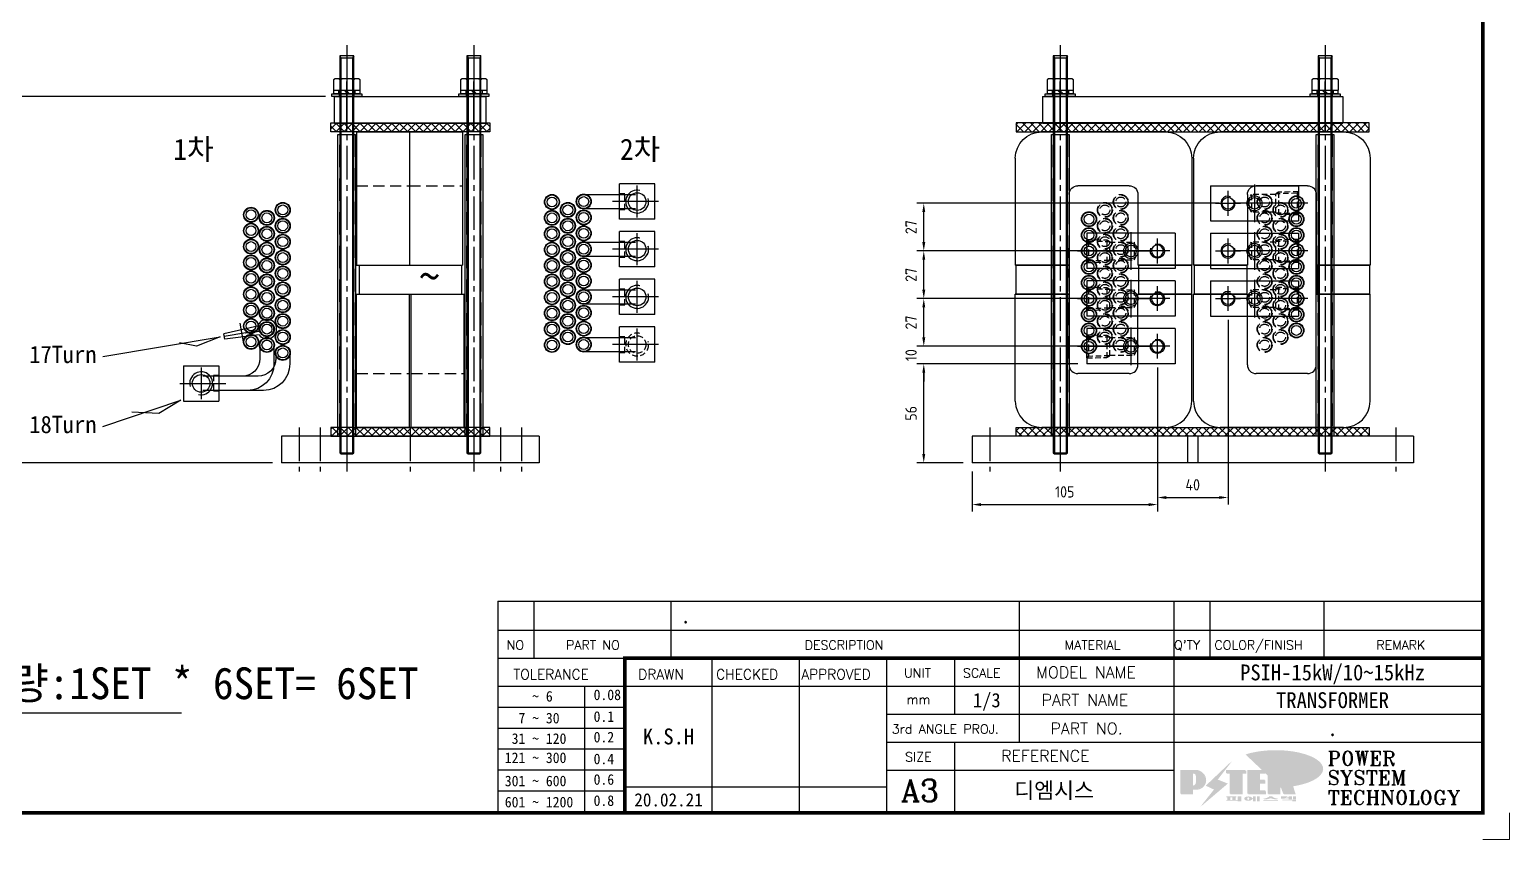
# Model space of a CAD drawing. Header units: millimetres. Extents: x 24815 to 37444, y -10619 to 6020.
# Drawn here: x 26305 to 27143, y -5974 to -5515 of the extents above; entities that cross this region are included whole.
import ezdxf
from ezdxf.enums import TextEntityAlignment as Align

# ---------------------------------------------------------------- set-up
doc = ezdxf.new("R2010")
doc.units = ezdxf.units.MM
for name, pattern in [('CENTER', [50.8, 31.75, -6.35, 6.35, -6.35]), ('CENTER2', [28.575, 19.05, -3.175, 3.175, -3.175]), ('HIDDEN', [9.525, 6.35, -3.175]), ('HIDDEN2', [4.7625, 3.175, -1.5875]), ('HIDDENX2', [19.05, 12.7, -6.35])]:
    doc.linetypes.add(name, pattern=pattern)
for name, color, linetype in [('CENTER', 1, 'CENTER'), ('FORMAT-1', 7, 'Continuous'), ('HIDDEN', 2, 'HIDDEN'), ('line', 3, 'Continuous'), ('THIN', 3, 'Continuous')]:
    doc.layers.add(name, color=color, linetype=linetype)
doc.styles.add('HAN', font='')
doc.styles.add('RC', font='ROMANC.SHX')
doc.styles.add('ROMANT', font='romant')
doc.styles.add('RT', font='ROMANT.SHX', dxfattribs={"oblique": 15})
doc.styles.get("Standard").update_dxf_attribs({"font": 'ISOCP.SHX', "bigfont": 'WHGTXT.SHX'})
doc.styles.get('HAN').set_extended_font_data('GulimChe')
doc.dimstyles.new('PS-2', dxfattribs={"dimscale": 2, "dimtxt": 3.2, "dimasz": 2.5, "dimexe": 2, "dimexo": 2.5, "dimgap": 2, "dimtad": 1, "dimtoh": 1, "dimrnd": 0.05, "dimzin": 12, "dimdsep": 46, "dimtxsty": 'Standard', "dimcen": 0, "dimclrt": 2, "dimazin": 3, "dimtfac": 1, "dimtofl": 0, "dimtmove": 0, "dimatfit": 3, "dimfxl": 0.18, "dimtolj": 1, "dimtzin": 0, "dimarcsym": 0})

# ---------------------------------------------------------------- blocks, each defined once
blk = doc.blocks.new('ARGE')
at = {"color": 3}
for p, q in [((54741.49, 131248.52), (54741.49, 131324.02)), ((54741.49, 131324.02), (54771.49, 131324.02)), ((54771.49, 131248.52), (54771.49, 131324.02)), ((54741.49, 131248.52), (54771.49, 131248.52))]:
    blk.add_line(p, q, dxfattribs=at)
at = {"linetype": 'HIDDENX2', "ltscale": 0.5}
blk.add_line((54741.49, 131279.02), (54771.49, 131279.02), dxfattribs=at)
blk = doc.blocks.new('34TWCE4TF4E5SYV6R')
h = blk.add_hatch()
h.set_pattern_fill('ANSI37', color=256, style=0)
h.set_pattern_definition([(45, (3973.7028, -4575.099), (-2.24506403, 2.24506403), []), (135, (3973.7028, -4575.099), (-2.24506403, -2.24506403), [])])
h.paths.add_polyline_path([(23066.77, -28207.23), (23066.77, -28202.23), (22976.77, -28202.23), (22976.77, -28207.23)])
at = {"color": 4}
for p, q in [((23066.77, -28202.23), (22976.77, -28202.23)), ((22976.77, -28202.23), (22976.77, -28207.23)), ((22976.77, -28207.23), (23066.77, -28207.23)), ((23066.77, -28207.23), (23066.77, -28202.23))]:
    blk.add_line(p, q, dxfattribs=at)
blk = doc.blocks.new('FAF')
at = {"color": 3}
for p, q in [((54741.49, 131416.02), (54741.49, 131340.52)), ((54741.49, 131416.02), (54771.49, 131416.02)), ((54771.49, 131416.02), (54771.49, 131340.52)), ((54741.49, 131340.52), (54771.49, 131340.52))]:
    blk.add_line(p, q, dxfattribs=at)
at = {"linetype": 'HIDDENX2', "ltscale": 0.5}
blk.add_line((54741.49, 131385.52), (54771.49, 131385.52), dxfattribs=at)
blk = doc.blocks.new('E5T6UMYI')
at = {"color": 3}
for p, q in [((1963.63, 1256.57), (2021.63, 1256.57)), ((1963.63, 1256.57), (1963.63, 1240.07)), ((2021.63, 1256.57), (2021.63, 1240.07)), ((1963.63, 1240.07), (2021.63, 1240.07))]:
    blk.add_line(p, q, dxfattribs=at)
at = {"color": 3, "style": 'HAN'}
blk.add_text('~', height=18, dxfattribs=at).set_placement((1997.67, 1241.24))
blk = doc.blocks.new('A$C2A0F191C')
at = {"color": 1}
for p, q in [((-20, 10), (-20, -10)), ((-20, 10), (0, 10)), ((0, 10), (0, -10)), ((-20, -10), (0, -10))]:
    blk.add_line(p, q, dxfattribs=at)
at = {"color": 2, "linetype": 'CENTER', "ltscale": 3}
for p, q in [((-10, 9.03), (-10, -9.03)), ((-22.11, 0), (3.97, 0))]:
    blk.add_line(p, q, dxfattribs=at)
at = {"linetype": 'HIDDEN2'}
for p, q in [((-3, 4.5), (-3, -4.5)), ((0, 4.5), (-3, 4.5)), ((0, -4.5), (-3, -4.5))]:
    blk.add_line(p, q, dxfattribs=at)
at = {"color": 3}
blk.add_circle((-10, 0), 5, dxfattribs=at)
blk.add_arc((-10, 0), 6.5, 256.75493, 195.24767)
blk = doc.blocks.new('A$C573335D4')
at = {"color": 1}
for p, q in [((-64.97, 4), (-35.45, 4)), ((-64.97, -4), (-35.45, -4)), ((-64.97, -23), (-35.45, -23)), ((-44.45, -37), (-44.45, -17)), ((-24.45, -17), (-44.45, -17)), ((-24.45, -37), (-24.45, -17)), ((-64.97, -31), (-35.45, -31)), ((-24.45, -37), (-44.45, -37))]:
    blk.add_line(p, q, dxfattribs=at)
at = {"linetype": 'HIDDEN2'}
for p, q in [((-44.45, -22.5), (-41.45, -22.5)), ((-41.45, -31.5), (-41.45, -22.5)), ((-44.45, -31.5), (-41.45, -31.5))]:
    blk.add_line(p, q, dxfattribs=at)
at = {"color": 2, "linetype": 'CENTER', "ltscale": 3}
for p, q in [((-34.45, -36.02), (-34.45, -17.97)), ((-22.34, -27), (-48.41, -27))]:
    blk.add_line(p, q, dxfattribs=at)
at = {"color": 2}
for centre in [(-64.72, 0), (-253.2, -7.5), (-64.72, -9), (-253.2, -16.5), (-64.72, -18), (-253.2, -25.5), (-64.72, -27)]:
    blk.add_circle(centre, 4.25, dxfattribs=at)
at = {"color": 1}
for centre, radius in [((-64.72, 0), 4), ((-64.72, 0), 2.8), ((-253.2, -7.5), 4), ((-253.2, -7.5), 2.8), ((-64.72, -9), 4), ((-64.72, -9), 2.8), ((-253.2, -16.5), 4), ((-253.2, -16.5), 2.8), ((-64.72, -18), 4), ((-64.72, -18), 2.8), ((-253.2, -25.5), 4), ((-253.2, -25.5), 2.8), ((-64.72, -27), 4), ((-64.72, -27), 2.8)]:
    blk.add_circle(centre, radius, dxfattribs=at)
at = {"color": 2, "linetype": 'HIDDEN2'}
blk.add_circle((-34.45, -27), 5, dxfattribs=at)
blk.add_arc((-34.45, -27), 6.5, 76.75493, 15.24767, dxfattribs=at)
at = {"rotation": 180}
blk.add_blockref('A$C2A0F191C', (-44.45, 0), dxfattribs=at)
blk = doc.blocks.new('A$C686D5E35')
at = {"color": 1, "linetype": 'CENTER2', "ltscale": 0.2}
blk.add_line((0, 36), (0, -9.5), dxfattribs=at)
for p, q in [((4, 32), (-4, 32)), ((-4, 30.83), (4, 30.83)), ((5.63, 19.1), (-5.63, 19.1)), ((-3.75, 18.52), (-3.75, 12.6)), ((3.75, 18.52), (3.75, 12.6)), ((-4.2, 9), (-4.2, 10.6)), ((-1.57, 12.6), (0.43, 10.6)), ((-0.43, 12.6), (1.57, 10.6)), ((4.2, 9), (4.2, 10.6)), ((-4, -192.82), (4, -192.82))]:
    blk.add_line(p, q)
at = {"color": 8}
for p, q in [((-5, -183.5), (-5, -12.5)), ((-5, -12.5), (5, -12.5)), ((5, -12.5), (5, -183.5)), ((5, -183.5), (-5, -183.5))]:
    blk.add_line(p, q, dxfattribs=at)
at = {"color": 2, "linetype": 'HIDDENX2'}
for p, q in [((-4, -183.5), (-4, -12.5)), ((4, -12.5), (4, -183.5))]:
    blk.add_line(p, q, dxfattribs=at)
for points in [[(-4, 32), (-4, -192.82), (-3.32, -193.5), (3.32, -193.5), (4, -192.82), (4, 32)], [(-8.5, 9), (-8.5, 10.6), (8.5, 10.6), (8.5, 9), (-8.5, 9)], [(7.3, 12.6), (7.3, 10.6), (-7.3, 10.6), (-7.3, 12.6), (7.3, 12.6)]]:
    blk.add_lwpolyline(points)
blk.add_lwpolyline([(7.51, 12.6), (7.51, 18.52, 0.309401), (3.75, 18.52, 0.154701), (-3.75, 18.52, 0.309401), (-7.51, 18.52), (-7.51, 12.6), (7.51, 12.6)], format="xyb")
at = {"layer": 'CENTER', "linetype": 'CENTER2'}
blk.add_line((0, 38.18), (0, -202.5), dxfattribs=at)
at = {"layer": 'CENTER'}
for p, q in [((0, 26.6), (0, -7.4)), ((0, 21.6), (0, -7.4)), ((0, -11), (0, 17.6))]:
    blk.add_line(p, q, dxfattribs=at)
at = {"layer": 'HIDDEN'}
for p, q in [((-4.6, 12.6), (-4.6, 10.6)), ((4.6, 12.6), (4.6, 10.6))]:
    blk.add_line(p, q, dxfattribs=at)
at = {"layer": 'THIN'}
for points in [[(-4, 32), (-3.32, 30.83), (-3.32, -193.5)], [(4, 32), (3.32, 30.83), (3.32, -193.5)]]:
    blk.add_lwpolyline(points, dxfattribs=at)
blk = doc.blocks.new('EARTYHTR')
at = {"color": 253}
for p, q in [((55167.26, 131890.67), (55169.32, 131879.03)), ((55177.3, 131888.94), (55158.18, 131884.59)), ((55158.7, 131881.64), (55158.18, 131884.59)), ((55170.55, 131885.25), (55158.44, 131883.11)), ((55178.15, 131884.09), (55158.7, 131881.64)), ((55170.25, 131885.19), (55178.57, 131887.17)), ((55170.55, 131885.25), (55178.75, 131886.18))]:
    blk.add_line(p, q, dxfattribs=at)
for radius, start, end in [(5.5, 216.56021, 163.43979), (4, 197.20856, 182.79244)]:
    blk.add_arc((55182.57, 131887.37), radius, start, end, dxfattribs=at)
blk = doc.blocks.new('asdgdgd')
at = {"color": 252}
for p, q in [((-650.59, 283.02), (-580.59, 283.02)), ((-665.59, 268.02), (-665.59, 207.52)), ((-565.59, 268.02), (-565.59, 207.52)), ((-630.09, 252.52), (-601.09, 252.52)), ((-635.09, 247.52), (-635.09, 207.52)), ((-596.09, 247.52), (-596.09, 207.52)), ((-665.59, 207.52), (-635.09, 207.52)), ((-596.09, 207.52), (-565.59, 207.52))]:
    blk.add_line(p, q, dxfattribs=at)
for centre, radius, start, end in [((-650.59, 268.02), 15, 90, 180), ((-580.59, 268.02), 15, 0, 90), ((-630.09, 247.52), 5, 90, 180), ((-601.09, 247.52), 5, 0, 90)]:
    blk.add_arc(centre, radius, start, end, dxfattribs=at)
blk = doc.blocks.new('njksrjae35')
h = blk.add_hatch()
h.set_pattern_fill('ANSI37', color=256, style=0)
h.set_pattern_definition([(45, (-1058.3974, 44588.323), (-2.24506403, 2.24506403), []), (135, (-1058.3974, 44588.323), (-2.24506403, -2.24506403), [])])
h.paths.add_polyline_path([(18164.67, 20956.2), (18164.67, 20961.2), (17964.67, 20961.2), (17964.67, 20956.2)])
at = {"color": 4}
for p, q in [((18164.67, 20961.2), (17964.67, 20961.2)), ((17964.67, 20961.2), (17964.67, 20956.2)), ((18164.67, 20956.2), (18164.67, 20961.2)), ((17964.67, 20956.2), (18164.67, 20956.2))]:
    blk.add_line(p, q, dxfattribs=at)
blk = doc.blocks.new('A$C65CF651A')
at = {"color": 1}
for p, q in [((-25, -10), (-25, 10)), ((25, 10), (-25, 10)), ((25, -10), (25, 10)), ((25, -10), (-25, -10))]:
    blk.add_line(p, q, dxfattribs=at)
at = {"color": 2, "linetype": 'CENTER', "ltscale": 3}
for p, q in [((0, -10.71), (0, 10.71)), ((-30.28, 0), (-9.88, 0)), ((-10.71, 0), (10.71, 0)), ((15, 7), (15, -7)), ((22, 0), (8, 0))]:
    blk.add_line(p, q, dxfattribs=at)
at = {"linetype": 'HIDDEN2'}
for p, q in [((-25, 6.58), (-25, -6.58)), ((-24.12, 5.69), (-25, 6.58)), ((-24.12, -5.69), (-24.12, 5.69)), ((-12.03, 5.38), (-24.12, 5.69)), ((-13.6, -6.28), (-13.6, 6.28)), ((-12.03, 5.38), (-12.03, -5.38)), ((-12.03, 5), (1.78, 5)), ((1.78, 5), (4.42, 0)), ((1.78, -5), (1.78, 5)), ((4.42, 0), (1.78, -5)), ((-25, -6.58), (-24.12, -5.69)), ((-24.12, -5.69), (-12.03, -5.38)), ((-12.03, -5), (1.78, -5))]:
    blk.add_line(p, q, dxfattribs=at)
for points in [[(-25, 6.58), (-13.6, 6.28), (-12.03, 5.38)], [(-25, -6.58), (-13.6, -6.28), (-12.03, -5.38)]]:
    blk.add_lwpolyline(points, dxfattribs=at)
at = {"color": 1}
for radius in [4.25, 3.25]:
    blk.add_circle((0, 0), radius, dxfattribs=at)
at = {"color": 3}
blk.add_circle((15, 0), 3.4, dxfattribs=at)
blk.add_arc((15, 0), 4, 250.34377, 203.5291)
blk = doc.blocks.new('A$C7964379B')
at = {"color": 40}
for p, q in [((-15, -73), (-15, 73)), ((0, 73), (-15, 73)), ((0, -73), (0, 73)), ((0, -73), (-15, -73))]:
    blk.add_line(p, q, dxfattribs=at)
at = {"color": 6, "linetype": 'CENTER2'}
for p, q in [((5, 63), (-20, 63)), ((5, 0), (-20, 0)), ((5, -63), (-20, -63))]:
    blk.add_line(p, q, dxfattribs=at)
at = {"color": 1, "linetype": 'CENTER2'}
for p, q in [((5, 51), (-20, 51)), ((5, 36), (-20, 36)), ((5, -36), (-20, -36)), ((5, -51), (-20, -51))]:
    blk.add_line(p, q, dxfattribs=at)
blk = doc.blocks.new('A$C253B4A01')
at = {"color": 1, "linetype": 'CENTER2'}
for p, q in [((-5, 0), (20, 0)), ((-5, -72), (20, -72))]:
    blk.add_line(p, q, dxfattribs=at)
at = {"color": 40}
for p, q in [((0, 7), (0, -79)), ((0, 7), (15, 7)), ((15, 7), (15, -79)), ((0, -79), (15, -79))]:
    blk.add_line(p, q, dxfattribs=at)
blk = doc.blocks.new('A$C3C485ACB')
at = {"color": 1, "linetype": 'CENTER2'}
for p, q in [((0, 20), (0, -5)), ((150, 20), (150, -5))]:
    blk.add_line(p, q, dxfattribs=at)
at = {"color": 40}
for p, q in [((-10, 15), (160, 15)), ((-10, 15), (-10, 0)), ((160, 15), (160, 0)), ((-10, 0), (160, 0))]:
    blk.add_line(p, q, dxfattribs=at)
blk = doc.blocks.new('A$C2D0135BD')
at = {"color": 40}
for p, q in [((200, 0), (-50, 0)), ((-50, 0), (-50, -15)), ((78, 0), (78, -15)), ((200, 0), (200, -15)), ((72, 0), (72, -15)), ((200, -15), (-50, -15))]:
    blk.add_line(p, q, dxfattribs=at)
at = {"color": 1, "linetype": 'CENTER2'}
for p, q in [((-40, 5), (-40, -20)), ((0, 5), (0, -20)), ((150, 5), (150, -20)), ((190, 5), (190, -20))]:
    blk.add_line(p, q, dxfattribs=at)
blk = doc.blocks.new('new LOGO')
at = {"layer": 'line'}
h = blk.add_hatch(color=250, dxfattribs=at)
h.paths.add_polyline_path([(44.5, 69.4), (46.6, 69.4, -0.129793), (52, 68, 0.221832), (43.6, 71.9), (41.5, 71.9), (41.5, 27.9), (43.6, 27.9, 0.02048), (44.5, 28)], flags=17)
h.paths.add_polyline_path([(44.5, 13.9), (57.3, 13.9, 0.72362), (77.1, 73.9, -0.679777), (54.3, 16.4), (41.5, 16.4), (41.5, -0.1), (3, -0.1), (3, -2.6), (44.5, -2.6)])
h.paths.add_polyline_path([(117.9, 14.2), (71.5, -44.4), (77.1, -39.6), (120.8, 15.6), (92, 28.9), (173.3, 106), (177.5, 111.4), (89.1, 27.6)])
h.paths.add_polyline_path([(162.7, 71.9), (162.7, 69.4), (172.5, 69.4), (172.5, 71.9)], flags=17)
h.paths.add_polyline_path([(217.7, 69.4), (230.5, 69.4), (230.5, 80.4), (227.5, 80.4), (227.5, 71.9), (214.7, 71.9), (214.7, -0.1), (175.5, -0.1), (175.5, -2.6), (217.7, -2.6)])
h.paths.add_polyline_path([(297.8, 46.6), (294.8, 46.6), (294.8, 37.4), (276, 37.4), (276, 10.9), (279, 10.9), (279, 34.9), (297.8, 34.9)])
h.paths.add_polyline_path([(300, 8.4), (297, 8.4), (297, -0.1), (237.5, -0.1), (237.5, -2.6), (300, -2.6)])
h.paths.add_polyline_path([(297.8, 80.4), (294.8, 80.4), (294.8, 71.9), (276, 71.9), (276, 49.1), (279, 49.1), (279, 69.4), (297.8, 69.4)])
h.paths.add_polyline_path([(350.2, 80.4), (347.2, 80.4), (347.2, 61.6), (350.2, 63.5)])
h.paths.add_polyline_path([(350.2, 26.7), (347.2, 35.2), (347.2, -0.1), (308.5, -0.1), (308.5, -2.6), (350.2, -2.6)])
h.paths.add_polyline_path([(402.7, 80.4), (396.5, 80.4), (379.6, 66.8), (400.5, -0.1), (361.8, -0.1), (362.7, -2.6), (403.5, -2.6), (382.6, 64.3)])
blk.add_hatch(color=5, dxfattribs=at).paths.add_polyline_path([(166.3, 35), (131, 49), (180.4, 112.7), (92, 28.9), (120.8, 15.6), (74.4, -43)])
h = blk.add_hatch(color=253, dxfattribs=at)
edge = h.paths.add_edge_path()
edge.add_ellipse((333.9, 86.4), major_axis=(-165.9, 0), ratio=0.39426, start_angle=111.5127, end_angle=334.469)
edge.add_ellipse((314.1, 81.2), major_axis=(-153.7, 0), ratio=0.40699, start_angle=121.3066, end_angle=327.7437, ccw=False)
edge.add_line((394, 27.8), (394.7, 25.6))
h = blk.add_hatch(color=1, dxfattribs=at)
h.paths.add_polyline_path([(41.5, 16.4), (54.3, 16.4, 1), (54.3, 82.9), (0, 82.9), (0, -0.1), (41.5, -0.1)])
h.paths.add_polyline_path([(41.5, 27.9), (41.5, 71.9), (43.6, 71.9, -0.414214), (54.6, 60.9), (54.6, 38.9, -0.414214), (43.6, 27.9)], flags=16)
h.paths.add_polyline_path([(214.7, 71.9), (227.5, 71.9), (227.5, 82.9), (159.7, 82.9), (159.7, 71.9), (172.5, 71.9), (172.5, -0.1), (214.7, -0.1)])
h.paths.add_polyline_path([(276, 37.4), (294.8, 37.4), (294.8, 49.1), (276, 49.1), (276, 71.9), (294.8, 71.9), (294.8, 82.9), (234.5, 82.9), (234.5, -0.1), (297, -0.1), (297, 10.9), (276, 10.9)])
h.paths.add_polyline_path([(347.2, 35.2), (359.7, -0.1), (400.5, -0.1), (379.6, 66.8), (399.7, 82.9), (380.6, 82.9), (347.2, 61.6), (347.2, 82.9), (305.5, 82.9), (305.5, -0.1), (347.2, -0.1)])
h = blk.add_hatch(color=250, dxfattribs=at)
edge = h.paths.add_edge_path()
edge.add_ellipse((237.8, -17.6), major_axis=(-14.3, 0), ratio=0.526336, start_angle=192.2456, end_angle=269.0748)
edge.add_line((238.1, -10.1), (237.6, -10.1))
edge.add_ellipse((237.8, -17.6), major_axis=(-14.3, 0), ratio=0.526336, start_angle=270.9252, end_angle=449.0748)
edge.add_line((237.6, -25.1), (238.1, -25.1))
edge.add_ellipse((237.8, -17.6), major_axis=(-14.3, 0), ratio=0.526336, start_angle=450.9252, end_angle=527.7544)
edge.add_line((251.7, -19.2), (254.1, -19.2))
edge.add_line((254.1, -19.2), (254.1, -27.1))
edge.add_line((254.1, -27.1), (263.1, -27.1))
edge.add_line((263.1, -27.1), (263.1, -10.1))
edge.add_line((263.1, -10.1), (254.1, -10.1))
edge.add_line((254.1, -10.1), (254.1, -16))
edge.add_line((254.1, -16), (251.7, -16))
h.paths.add_polyline_path([(241, -16.4), (241, -18.7, -1), (234.4, -18.7), (234.4, -16.4, -1)], flags=16)
h.paths.add_polyline_path([(278.2, -10.1), (268.1, -10.1), (268.1, -27.1), (278.2, -27.1)])
h.paths.add_polyline_path([(310.3, -10.1), (310.3, -11.1, -0.157169), (289.3, -17.5), (294, -19.9, 0.128407), (316.3, -15.9, 0.128407), (338.6, -19.9), (343.3, -17.5, -0.157169), (322.2, -11.1), (322.2, -10.1)])
h.paths.add_polyline_path([(342.1, -25.1), (342.1, -22.3), (290.4, -22.3), (290.4, -25.1)])
h.paths.add_polyline_path([(352, -10.1), (352, -16.2, 0.414214), (354, -18.2), (378.7, -18.2), (378.7, -19.6), (390.2, -19.6), (390.2, -10.1), (378.7, -10.1), (378.7, -13.6), (374.7, -13.6), (374.7, -15.1), (378.7, -15.1), (378.7, -16.2), (364.7, -16.2), (364.7, -15.1), (371.2, -15.1), (371.2, -13.6), (364.7, -13.6), (364.7, -12.6), (374.7, -12.6), (374.7, -10.1)])
h.paths.add_polyline_path([(393.8, -10.1), (393.8, -19.6), (405, -19.6), (405, -10.1)])
h.paths.add_polyline_path([(405, -27.1), (405, -20.9), (356.8, -20.9), (356.8, -23), (391.8, -23), (391.8, -27.1)])
h.paths.add_polyline_path([(200.4, -10.1), (200.4, -22.3), (193.2, -22.3), (193.2, -12.6), (196.6, -12.6), (196.6, -10.1), (161, -10.1), (161, -12.6), (164.5, -12.6), (164.5, -22.3), (161, -22.3), (161, -25.1), (200.4, -25.1), (200.4, -27.1), (213.9, -27.1), (213.9, -10.1)])
h.paths.add_polyline_path([(182, -12.6), (175.6, -12.6), (175.6, -22.3), (182, -22.3)], flags=17)
blk = doc.blocks.new('format-3')
at = {"color": 180}
for p, q in [((228.5, 39.49), (228.5, 5)), ((228.5, 39.49), (414.5, 39.49)), ((235.29, 39.49), (235.29, 34.21)), ((261.24, 34.21), (261.24, 39.49)), ((326.9, 39.49), (326.9, 34.21)), ((356.11, 39.49), (356.11, 34.21)), ((362.93, 39.49), (362.93, 34.21)), ((384.48, 39.49), (384.48, 34.21)), ((228.5, 34.21), (252.48, 34.21)), ((268.96, 5), (268.96, 34.21)), ((285.45, 5), (285.45, 34.21)), ((301.94, 5), (301.94, 34.21)), ((314.72, 34.21), (314.72, 23.65)), ((326.9, 34.21), (326.9, 18.37)), ((356.11, 34.21), (356.11, 5)), ((228.5, 28.93), (252.48, 28.93)), ((244.89, 5.23), (244.89, 28.93)), ((252.48, 28.93), (414.5, 28.93)), ((228.5, 24.98), (252.48, 24.98)), ((301.94, 23.65), (414.5, 23.65)), ((228.5, 21.03), (252.48, 21.03)), ((228.5, 17.08), (252.48, 17.08)), ((301.94, 18.37), (414.5, 18.37)), ((314.72, 18.37), (314.72, 5)), ((228.5, 13.13), (252.48, 13.13)), ((301.94, 13.09), (356.11, 13.09)), ((228.5, 9.18), (252.48, 9.18)), ((252.48, 9.95), (301.94, 9.95))]:
    blk.add_line(p, q, dxfattribs=at)
at = {"color": 3, "lineweight": 9}
for p in [(419.5, 5), (414.5, 0)]:
    blk.add_line(p, (419.5, 0), dxfattribs=at)
at = {"const_width": 0.7}
blk.add_lwpolyline([(252.48, 5), (252.48, 34.21), (414.5, 34.21)], dxfattribs=at)
at = {"layer": 'FORMAT-1', "const_width": 0.7}
blk.add_lwpolyline([(13, 5), (13, 286.3), (414.5, 286.3), (414.5, 5)], close=True, dxfattribs=at)
at = {"xscale": 0.05400000000000027, "yscale": 0.05400000000000027, "zscale": 0.05400000000000027}
blk.add_blockref('new LOGO', (357.35, 8.65), dxfattribs=at)
at = {"color": 2}
for s, height, style, p in [('NO', 1.742, 'RC', (230.16, 35.83)), ('PART NO', 1.742, 'RC', (241.36, 35.83)), ('DESCRIPTION', 1.7424, 'RC', (286.43, 35.83)), ('MATERIAL', 1.742, 'RC', (335.52, 35.83)), ("Q'TY", 1.742, 'RC', (356.17, 35.83)), ('COLOR/FINISH', 1.7424, 'RC', (363.8, 35.83)), ('REMARK', 1.742, 'RC', (394.37, 35.83)), (' TOLERANCE', 1.9, 'RC', (230.11, 30.22)), ('DRAWN', 1.9, 'RC', (255, 30.22)), ('CHECKED', 1.9, 'RC', (269.71, 30.22)), ('APPROVED', 1.9, 'RC', (285.8, 30.22)), ('UNIT', 1.742, 'RC', (305.19, 30.55)), ('SCALE', 1.742, 'RC', (316.32, 30.55)), ('MODEL NAME', 2.178, 'RC', (330.12, 30.46)), ('    ~ 6', 2, 'HAN', (229.8, 26.03)), ('0.08', 2, 'HAN', (246.57, 26.31)), ('mm', 1.742, 'RC', (305.67, 25.56)), ('PART NAME', 2.178, 'RC', (331.17, 25.24)), ('  7 ~ 30', 2, 'HAN', (229.8, 21.91)), ('0.1', 2, 'HAN', (246.57, 22.2)), (' 31 ~ 120', 2, 'HAN', (229.8, 18.04)), ('0.2', 2, 'HAN', (246.57, 18.32)), ('3rd ANGLE PROJ.', 1.7424, 'RC', (302.87, 19.97)), ('PART NO.', 2.178, 'RC', (332.84, 19.85)), ('REFERENCE', 2.178, 'RC', (323.52, 14.69)), ('121 ~ 300', 2, 'HAN', (229.8, 14.42)), ('0.4', 2, 'HAN', (246.57, 14.2)), ('SIZE', 1.742, 'RC', (305.39, 14.71)), ('301 ~ 600', 2, 'HAN', (229.8, 10.04)), ('0.6', 2, 'HAN', (246.57, 10.32)), ('601 ~ 1200', 2, 'HAN', (229.8, 6.05)), ('0.8', 2, 'HAN', (246.57, 6.33))]:
    blk.add_text(s, height=height, dxfattribs=dict(at, style=style)).set_placement(p)
at = {"style": 'ROMANT'}
for s, p in [('POWER', (385.15, 13.96)), ('SYSTEM', (385.15, 10.31)), ('TECHNOLOGY', (385.15, 6.56))]:
    blk.add_text(s, height=2.7, dxfattribs=at).set_placement(p)
at = {"color": 2, "lineweight": 25, "style": 'RC'}
blk.add_text('A3', height=4.182, dxfattribs=at).set_placement((304.61, 7.14))
at = {"style": 'HAN'}
for tag, height, p in [('MODEL-NAME', 3, (386.1, 31.53)), ('SCALE', 2.7, (320.81, 26.29)), ('PART-NAME', 3, (386.1, 26.29)), ('PART-NO', 3, (386.1, 21.01)), ('DRA-BY', 3, (260.72, 19.44)), ('CH-BY', 3, (277.21, 19.44)), ('APP-BY', 3, (293.7, 19.44)), ('DRA-DATE', 2.5, (260.72, 7.47)), ('CH-DATE', 2.5, (277.21, 7.47)), ('APP-DATE', 2.5, (293.7, 7.47)), ('관련업체', 3, (333.52, 9.26))]:
    blk.add_attdef(tag, text='', height=height, dxfattribs=at).set_placement(p, align=Align.MIDDLE_CENTER)
blk = doc.blocks.new('no3')
at = {"color": 180}
for p, q in [((0, 5.5), (0, 0)), ((0, 5.5), (186, 5.5)), ((6.79, 5.5), (6.79, 0)), ((32.74, 0.11), (32.74, 5.5)), ((98.4, 5.5), (98.4, 0)), ((127.61, 5.5), (127.61, 0)), ((134.43, 5.5), (134.43, 0)), ((155.98, 5.5), (155.98, 0))]:
    blk.add_line(p, q, dxfattribs=at)
at = {"color": 2, "style": 'RT', "oblique": 15}
blk.add_attdef('NO', text='', height=1.74, dxfattribs=at).set_placement((3.38, 2.51), align=Align.MIDDLE_CENTER)
at = {"color": 2, "style": 'HAN'}
for tag, p in [('PART-NO', (19.76, 2.75)), ('MATERIAL', (111.38, 2.75)), ("Q'TY", (131.02, 2.75)), ('COLOR/FINISH', (145.2, 2.75)), ('REMARK', (170.76, 2.75))]:
    blk.add_attdef(tag, text='', height=2.9, dxfattribs=at).set_placement(p, align=Align.MIDDLE_CENTER)
blk.add_attdef('DESCRIPTION', text='', height=2.9, dxfattribs=at).set_placement((34.51, 2.75), align=Align.MIDDLE_LEFT)
blk = doc.blocks.new('*D1086')
at = {"color": 0, "lineweight": -2, "transparency": 16777216}
for p, q in [((26472.21, -5552.73), (26294.06, -5552.73)), ((26298.06, -5755.23), (26298.06, -5557.73)), ((26442.21, -5760.23), (26294.06, -5760.23))]:
    blk.add_line(p, q, dxfattribs=at)
at = {"color": 0, "transparency": 16777216}
for points in [[(26297.23, -5557.73), (26298.89, -5557.73), (26298.06, -5552.73)], [(26297.23, -5755.23), (26298.89, -5755.23), (26298.06, -5760.23)]]:
    blk.add_solid(points, dxfattribs=at)
at = {"layer": 'Defpoints', "color": 0, "transparency": 16777216}
for p in [(26298.06, -5552.73), (26477.21, -5552.73), (26447.21, -5760.23)]:
    blk.add_point(p, dxfattribs=at)
at = {"color": 2, "transparency": 16777216, "insert": (26290.86, -5656.48), "char_height": 6.4, "attachment_point": 5, "rotation": 90}
blk.add_mtext('\\A1;207.5', dxfattribs=at)
blk = doc.blocks.new('*D1092')
at = {"color": 0, "lineweight": -2, "transparency": 16777216}
for p, q in [((26898.42, -5704.23), (26807.07, -5704.23)), ((26811.07, -5755.23), (26811.07, -5709.23)), ((26833.42, -5760.23), (26807.07, -5760.23))]:
    blk.add_line(p, q, dxfattribs=at)
at = {"color": 0, "transparency": 16777216}
for points in [[(26810.23, -5709.23), (26811.9, -5709.23), (26811.07, -5704.23)], [(26810.23, -5755.23), (26811.9, -5755.23), (26811.07, -5760.23)]]:
    blk.add_solid(points, dxfattribs=at)
at = {"layer": 'Defpoints', "color": 0, "transparency": 16777216}
for p in [(26811.07, -5704.23), (26903.42, -5704.23), (26838.42, -5760.23)]:
    blk.add_point(p, dxfattribs=at)
at = {"color": 2, "transparency": 16777216, "insert": (26803.87, -5732.23), "char_height": 6.4, "attachment_point": 5, "rotation": 90}
blk.add_mtext('\\A1;56', dxfattribs=at)
blk = doc.blocks.new('*D1093')
at = {"color": 0, "lineweight": -2, "transparency": 16777216}
for p, q in [((26811.07, -5689.23), (26811.07, -5684.23)), ((26938.42, -5694.23), (26807.07, -5694.23)), ((26898.42, -5704.23), (26807.07, -5704.23)), ((26811.07, -5709.23), (26811.07, -5714.23))]:
    blk.add_line(p, q, dxfattribs=at)
at = {"color": 0, "transparency": 16777216}
for points in [[(26810.23, -5689.23), (26811.9, -5689.23), (26811.07, -5694.23)], [(26810.23, -5709.23), (26811.9, -5709.23), (26811.07, -5704.23)]]:
    blk.add_solid(points, dxfattribs=at)
at = {"layer": 'Defpoints', "color": 0, "transparency": 16777216}
for p in [(26811.07, -5694.23), (26943.42, -5694.23), (26903.42, -5704.23)]:
    blk.add_point(p, dxfattribs=at)
at = {"color": 2, "transparency": 16777216, "insert": (26803.87, -5699.23), "char_height": 6.4, "attachment_point": 5, "rotation": 90}
blk.add_mtext('\\A1;10', dxfattribs=at)
blk = doc.blocks.new('*D1094')
at = {"color": 0, "lineweight": -2, "transparency": 16777216}
for p, q in [((26938.42, -5667.23), (26807.07, -5667.23)), ((26811.07, -5689.23), (26811.07, -5672.23)), ((26938.42, -5694.23), (26807.07, -5694.23))]:
    blk.add_line(p, q, dxfattribs=at)
at = {"color": 0, "transparency": 16777216}
for points in [[(26810.23, -5672.23), (26811.9, -5672.23), (26811.07, -5667.23)], [(26810.23, -5689.23), (26811.9, -5689.23), (26811.07, -5694.23)]]:
    blk.add_solid(points, dxfattribs=at)
at = {"layer": 'Defpoints', "color": 0, "transparency": 16777216}
for p in [(26811.07, -5667.23), (26943.42, -5667.23), (26943.42, -5694.23)]:
    blk.add_point(p, dxfattribs=at)
at = {"color": 2, "transparency": 16777216, "insert": (26803.87, -5680.73), "char_height": 6.4, "attachment_point": 5, "rotation": 90}
blk.add_mtext('\\A1;27', dxfattribs=at)
blk = doc.blocks.new('*D1095')
at = {"color": 0, "lineweight": -2, "transparency": 16777216}
for p, q in [((26938.42, -5640.23), (26807.07, -5640.23)), ((26811.07, -5662.23), (26811.07, -5645.23)), ((26938.42, -5667.23), (26807.07, -5667.23))]:
    blk.add_line(p, q, dxfattribs=at)
at = {"color": 0, "transparency": 16777216}
for points in [[(26810.23, -5645.23), (26811.9, -5645.23), (26811.07, -5640.23)], [(26810.23, -5662.23), (26811.9, -5662.23), (26811.07, -5667.23)]]:
    blk.add_solid(points, dxfattribs=at)
at = {"layer": 'Defpoints', "color": 0, "transparency": 16777216}
for p in [(26811.07, -5640.23), (26943.42, -5640.23), (26943.42, -5667.23)]:
    blk.add_point(p, dxfattribs=at)
at = {"color": 2, "transparency": 16777216, "insert": (26803.87, -5653.73), "char_height": 6.4, "attachment_point": 5, "rotation": 90}
blk.add_mtext('\\A1;27', dxfattribs=at)
blk = doc.blocks.new('*D1096')
at = {"color": 0, "lineweight": -2, "transparency": 16777216}
for p, q in [((26943.42, -5706.23), (26943.42, -5787.9)), ((26838.42, -5765.23), (26838.42, -5787.9)), ((26843.42, -5783.9), (26938.42, -5783.9))]:
    blk.add_line(p, q, dxfattribs=at)
at = {"color": 0, "transparency": 16777216}
for points in [[(26843.42, -5783.07), (26843.42, -5784.73), (26838.42, -5783.9)], [(26938.42, -5783.07), (26938.42, -5784.73), (26943.42, -5783.9)]]:
    blk.add_solid(points, dxfattribs=at)
at = {"layer": 'Defpoints', "color": 0, "transparency": 16777216}
for p in [(26943.42, -5701.23), (26838.42, -5760.23), (26943.42, -5783.9)]:
    blk.add_point(p, dxfattribs=at)
at = {"color": 2, "transparency": 16777216, "insert": (26890.92, -5776.7), "char_height": 6.4, "attachment_point": 5}
blk.add_mtext('\\A1;105', dxfattribs=at)
blk = doc.blocks.new('*D1097')
at = {"color": 0, "lineweight": -2, "transparency": 16777216}
for p, q in [((26983.42, -5679.23), (26983.42, -5783.9)), ((26943.42, -5706.23), (26943.42, -5783.9)), ((26948.42, -5779.9), (26978.42, -5779.9))]:
    blk.add_line(p, q, dxfattribs=at)
at = {"color": 0, "transparency": 16777216}
for points in [[(26948.42, -5779.07), (26948.42, -5780.73), (26943.42, -5779.9)], [(26978.42, -5779.07), (26978.42, -5780.73), (26983.42, -5779.9)]]:
    blk.add_solid(points, dxfattribs=at)
at = {"layer": 'Defpoints', "color": 0, "transparency": 16777216}
for p in [(26983.42, -5674.23), (26943.42, -5701.23), (26983.42, -5779.9)]:
    blk.add_point(p, dxfattribs=at)
at = {"color": 2, "transparency": 16777216, "insert": (26963.42, -5772.7), "char_height": 6.4, "attachment_point": 5}
blk.add_mtext('\\A1;40', dxfattribs=at)
blk = doc.blocks.new('*D1098')
at = {"color": 0, "lineweight": -2, "transparency": 16777216}
for p, q in [((26978.42, -5613.23), (26807.07, -5613.23)), ((26811.07, -5635.23), (26811.07, -5618.23)), ((26938.42, -5640.23), (26807.07, -5640.23))]:
    blk.add_line(p, q, dxfattribs=at)
at = {"color": 0, "transparency": 16777216}
for points in [[(26810.23, -5618.23), (26811.9, -5618.23), (26811.07, -5613.23)], [(26810.23, -5635.23), (26811.9, -5635.23), (26811.07, -5640.23)]]:
    blk.add_solid(points, dxfattribs=at)
at = {"layer": 'Defpoints', "color": 0, "transparency": 16777216}
for p in [(26811.07, -5613.23), (26983.42, -5613.23), (26943.42, -5640.23)]:
    blk.add_point(p, dxfattribs=at)
at = {"color": 2, "transparency": 16777216, "insert": (26803.87, -5626.73), "char_height": 6.4, "attachment_point": 5, "rotation": 90}
blk.add_mtext('\\A1;27', dxfattribs=at)

msp = doc.modelspace()

# ---------------------------------------------------------------- linework, layer by layer
at = {"color": 252}
for p, q in [((26893.16627, -5638.72833), (26893.16627, -5655.22833)), ((26863.16627, -5648.22908), (26893.16627, -5648.22908)), ((26863.16627, -5648.22908), (26863.16627, -5664.72908)), ((26932.66627, -5648.22908), (26962.66627, -5648.22908)), ((26932.66627, -5648.22908), (26932.66627, -5664.72908)), ((26962.66627, -5648.22908), (26962.66627, -5664.72908)), ((26964.16627, -5648.22908), (26994.16627, -5648.22908)), ((26964.16627, -5648.22908), (26964.16627, -5664.72908)), ((26994.16627, -5648.22908), (26994.16627, -5664.72908)), ((27033.66627, -5648.22908), (27063.66627, -5648.22908)), ((27033.66627, -5648.22908), (27033.66627, -5664.72908)), ((27063.66627, -5648.22908), (27063.66627, -5664.72908)), ((26863.16627, -5664.72908), (26893.16627, -5664.72908)), ((26932.66627, -5664.72908), (26962.66627, -5664.72908)), ((26964.16627, -5664.72908), (26994.16627, -5664.72908)), ((27033.66627, -5664.72908), (27063.66627, -5664.72908))]:
    msp.add_line(p, q, dxfattribs=at)
for p, q in [((26346.02157, -5700.02483), (26412.53384, -5688.80759)), ((26412.53384, -5688.80759), (26399.06068, -5694.06952)), ((26399.06068, -5694.06952), (26389.45631, -5692.29116)), ((26346.02157, -5739.7209), (26390.10622, -5724.76347)), ((26390.10622, -5724.76347), (26377.80281, -5732.36873)), ((26377.80281, -5732.36873), (26362.43281, -5731.5961)), ((26269.79812, -5901.83186), (26390.61412, -5901.83186))]:
    msp.add_line(p, q)
at = {"color": 1}
for points in [[(26442.96022, -5693.47908), (26442.96022, -5704.22908, -0.414213562), (26427.96022, -5719.22908), (26402.71022, -5719.22908)], [(26434.96022, -5693.47908), (26434.96022, -5701.22908, -0.414213562), (26424.96022, -5711.22908), (26402.71022, -5711.22908)], [(26451.96022, -5697.97908), (26451.96022, -5704.22908, -0.414213562), (26436.96022, -5719.22908), (26411.71022, -5719.22908)], [(26443.96022, -5697.97908), (26443.96022, -5701.22908, -0.414213562), (26433.96022, -5711.22908), (26411.71022, -5711.22908)], [(26443.96022, -5697.97908), (26443.96022, -5701.22908, -0.117608684), (26442.88367, -5705.74264, -0.117608684)]]:
    msp.add_lwpolyline(points, format="xyb", dxfattribs=at)
msp.add_lwpolyline([(26433.96022, -5711.22908), (26411.71022, -5711.22908)], dxfattribs=at)
at = {"color": 2}
for centre in [(26600.44385, -5612.47908), (26447.96022, -5616.97908), (26609.44385, -5616.97908), (27022.16627, -5613.22908), (26438.96022, -5621.47908), (26447.96022, -5625.97908), (26600.44385, -5621.47908), (26609.44385, -5625.97908), (26904.66627, -5622.22908), (27022.16627, -5622.22908), (26438.96022, -5630.47908), (26447.96022, -5634.97908), (26600.44385, -5630.47908), (26609.44385, -5634.97908), (26904.66627, -5631.22908), (27022.16627, -5631.22908), (26438.96022, -5639.47908), (26447.96022, -5643.97908), (26600.44385, -5639.47908), (26609.44385, -5643.97908), (26904.66627, -5640.22908), (27022.16627, -5640.22908), (26438.96022, -5648.47908), (26447.96022, -5652.97908), (26600.44385, -5648.47908), (26609.44385, -5652.97908), (26904.66627, -5649.22908), (27022.16627, -5649.22908), (26438.96022, -5657.47908), (26447.96022, -5661.97908), (26600.44385, -5657.47908), (26609.44385, -5661.97908), (26904.66627, -5658.22908), (27022.16627, -5658.22908), (26438.96022, -5666.47908), (26447.96022, -5670.97908), (26600.44385, -5666.47908), (26609.44385, -5670.97908), (26904.66627, -5667.22908), (27022.16627, -5667.22908), (26438.96022, -5675.47908), (26600.44385, -5675.47908), (26904.66627, -5676.22908), (27022.16627, -5676.22908), (26438.96022, -5684.47908), (26447.96022, -5679.97908), (26600.44385, -5684.47908), (26609.44385, -5679.97908), (26904.66627, -5685.22908), (27022.16627, -5685.22908), (26438.96022, -5693.47908), (26447.96022, -5688.97908), (26600.44385, -5693.47908), (26609.44385, -5688.97908), (26904.66627, -5694.22908), (26447.96022, -5697.97908)]:
    msp.add_circle(centre, 4.25, dxfattribs=at)
at = {"color": 252, "linetype": 'HIDDEN'}
for centre, radius in [((26922.66627, -5612.47908), 4.25), ((27004.16627, -5612.47908), 4.25), ((26913.66627, -5616.97908), 4.25), ((26913.66627, -5616.97908), 4), ((26913.66627, -5616.97908), 2.8), ((26922.66627, -5612.47908), 4), ((26922.66627, -5612.47908), 2.8), ((27004.16627, -5612.47908), 4), ((27004.16627, -5612.47908), 2.8), ((27013.16627, -5616.97908), 4.25), ((27013.16627, -5616.97908), 4), ((27013.16627, -5616.97908), 2.8), ((26913.66627, -5625.97908), 4.25), ((26913.66627, -5625.97908), 4), ((26913.66627, -5625.97908), 2.8), ((26922.66627, -5621.47908), 4.25), ((26922.66627, -5621.47908), 4), ((26922.66627, -5621.47908), 2.8), ((27004.16627, -5621.47908), 4.25), ((27004.16627, -5621.47908), 4), ((27004.16627, -5621.47908), 2.8), ((27013.16627, -5625.97908), 4.25), ((27013.16627, -5625.97908), 4), ((27013.16627, -5625.97908), 2.8), ((26913.66627, -5634.97908), 4.25), ((26913.66627, -5634.97908), 4), ((26913.66627, -5634.97908), 2.8), ((26922.66627, -5630.47908), 4.25), ((26922.66627, -5630.47908), 4), ((26922.66627, -5630.47908), 2.8), ((27004.16627, -5630.47908), 4.25), ((27004.16627, -5630.47908), 4), ((27004.16627, -5630.47908), 2.8), ((27013.16627, -5634.97908), 4.25), ((27013.16627, -5634.97908), 4), ((27013.16627, -5634.97908), 2.8), ((26913.66627, -5643.97908), 4.25), ((26913.66627, -5643.97908), 4), ((26913.66627, -5643.97908), 2.8), ((26922.66627, -5639.47908), 4.25), ((26922.66627, -5639.47908), 4), ((26922.66627, -5639.47908), 2.8), ((27004.16627, -5639.47908), 4.25), ((27004.16627, -5639.47908), 4), ((27004.16627, -5639.47908), 2.8), ((27013.16627, -5643.97908), 4.25), ((27013.16627, -5643.97908), 4), ((27013.16627, -5643.97908), 2.8), ((26913.66627, -5652.97908), 4.25), ((26913.66627, -5652.97908), 4), ((26922.66627, -5648.47908), 4.25), ((26922.66627, -5648.47908), 4), ((26922.66627, -5648.47908), 2.8), ((27004.16627, -5648.47908), 4.25), ((27004.16627, -5648.47908), 4), ((27004.16627, -5648.47908), 2.8), ((27013.16627, -5652.97908), 4.25), ((27013.16627, -5652.97908), 4), ((26913.66627, -5661.97908), 4.25), ((26913.66627, -5661.97908), 4), ((26913.66627, -5652.97908), 2.8), ((26922.66627, -5657.47908), 4.25), ((26922.66627, -5657.47908), 4), ((26922.66627, -5657.47908), 2.8), ((27004.16627, -5657.47908), 4.25), ((27004.16627, -5657.47908), 4), ((27004.16627, -5657.47908), 2.8), ((27013.16627, -5661.97908), 4.25), ((27013.16627, -5661.97908), 4), ((27013.16627, -5652.97908), 2.8), ((26913.66627, -5670.97908), 4.25), ((26913.66627, -5661.97908), 2.8), ((26922.66627, -5666.47908), 4.25), ((26922.66627, -5666.47908), 4), ((26922.66627, -5666.47908), 2.8), ((27004.16627, -5666.47908), 4.25), ((27004.16627, -5666.47908), 4), ((27004.16627, -5666.47908), 2.8), ((27013.16627, -5670.97908), 4.25), ((27013.16627, -5661.97908), 2.8), ((26913.66627, -5670.97908), 4), ((26913.66627, -5670.97908), 2.8), ((26922.66627, -5675.47908), 4.25), ((26922.66627, -5675.47908), 4), ((26922.66627, -5675.47908), 2.8), ((27004.16627, -5675.47908), 4.25), ((27004.16627, -5675.47908), 4), ((27004.16627, -5675.47908), 2.8), ((27013.16627, -5670.97908), 4), ((27013.16627, -5670.97908), 2.8), ((26913.66627, -5679.97908), 4.25), ((26913.66627, -5679.97908), 4), ((26913.66627, -5679.97908), 2.8), ((26922.66627, -5684.47908), 4.25), ((26922.66627, -5684.47908), 4), ((26922.66627, -5684.47908), 2.8), ((27004.16627, -5684.47908), 4.25), ((27004.16627, -5684.47908), 4), ((27004.16627, -5684.47908), 2.8), ((27013.16627, -5679.97908), 4.25), ((27013.16627, -5679.97908), 4), ((27013.16627, -5679.97908), 2.8), ((26913.66627, -5688.97908), 4.25), ((26913.66627, -5688.97908), 4), ((26913.66627, -5688.97908), 2.8), ((26922.66627, -5693.47908), 4.25), ((26922.66627, -5693.47908), 4), ((26922.66627, -5693.47908), 2.8), ((27004.16627, -5693.47908), 4.25), ((27004.16627, -5693.47908), 4), ((27004.16627, -5693.47908), 2.8), ((27013.16627, -5688.97908), 4.25), ((27013.16627, -5688.97908), 4), ((27013.16627, -5688.97908), 2.8)]:
    msp.add_circle(centre, radius, dxfattribs=at)
at = {"color": 1}
for centre, radius in [((26447.96022, -5616.97908), 4), ((26447.96022, -5616.97908), 2.8), ((26600.44385, -5612.47908), 4), ((26600.44385, -5612.47908), 2.8), ((26609.44385, -5616.97908), 4), ((26609.44385, -5616.97908), 2.8), ((27022.16627, -5613.22908), 4), ((27022.16627, -5613.22908), 2.8), ((26438.96022, -5621.47908), 4), ((26438.96022, -5621.47908), 2.8), ((26447.96022, -5625.97908), 4), ((26447.96022, -5625.97908), 2.8), ((26600.44385, -5621.47908), 4), ((26600.44385, -5621.47908), 2.8), ((26609.44385, -5625.97908), 4), ((26609.44385, -5625.97908), 2.8), ((26904.66627, -5622.22908), 4), ((26904.66627, -5622.22908), 2.8), ((27022.16627, -5622.22908), 4), ((27022.16627, -5622.22908), 2.8), ((26438.96022, -5630.47908), 4), ((26438.96022, -5630.47908), 2.8), ((26447.96022, -5634.97908), 4), ((26447.96022, -5634.97908), 2.8), ((26600.44385, -5630.47908), 4), ((26600.44385, -5630.47908), 2.8), ((26609.44385, -5634.97908), 4), ((26609.44385, -5634.97908), 2.8), ((26904.66627, -5631.22908), 4), ((26904.66627, -5631.22908), 2.8), ((27022.16627, -5631.22908), 4), ((27022.16627, -5631.22908), 2.8), ((26438.96022, -5639.47908), 4), ((26438.96022, -5639.47908), 2.8), ((26447.96022, -5643.97908), 4), ((26447.96022, -5643.97908), 2.8), ((26600.44385, -5639.47908), 4), ((26600.44385, -5639.47908), 2.8), ((26609.44385, -5643.97908), 4), ((26609.44385, -5643.97908), 2.8), ((26904.66627, -5640.22908), 4), ((26904.66627, -5640.22908), 2.8), ((27022.16627, -5640.22908), 4), ((27022.16627, -5640.22908), 2.8), ((26438.96022, -5648.47908), 4), ((26438.96022, -5648.47908), 2.8), ((26447.96022, -5652.97908), 4), ((26600.44385, -5648.47908), 4), ((26600.44385, -5648.47908), 2.8), ((26609.44385, -5652.97908), 4), ((26904.66627, -5649.22908), 4), ((26904.66627, -5649.22908), 2.8), ((27022.16627, -5649.22908), 4), ((27022.16627, -5649.22908), 2.8), ((26438.96022, -5657.47908), 4), ((26438.96022, -5657.47908), 2.8), ((26447.96022, -5661.97908), 4), ((26447.96022, -5652.97908), 2.8), ((26600.44385, -5657.47908), 4), ((26600.44385, -5657.47908), 2.8), ((26609.44385, -5661.97908), 4), ((26609.44385, -5652.97908), 2.8), ((26904.66627, -5658.22908), 4), ((26904.66627, -5658.22908), 2.8), ((27022.16627, -5658.22908), 4), ((27022.16627, -5658.22908), 2.8), ((26438.96022, -5666.47908), 4), ((26438.96022, -5666.47908), 2.8), ((26447.96022, -5661.97908), 2.8), ((26600.44385, -5666.47908), 4), ((26600.44385, -5666.47908), 2.8), ((26609.44385, -5661.97908), 2.8), ((26904.66627, -5667.22908), 4), ((26904.66627, -5667.22908), 2.8), ((27022.16627, -5667.22908), 4), ((27022.16627, -5667.22908), 2.8), ((26438.96022, -5675.47908), 4), ((26438.96022, -5675.47908), 2.8), ((26447.96022, -5670.97908), 4), ((26447.96022, -5670.97908), 2.8), ((26600.44385, -5675.47908), 4), ((26600.44385, -5675.47908), 2.8), ((26609.44385, -5670.97908), 4), ((26609.44385, -5670.97908), 2.8), ((26904.66627, -5676.22908), 4), ((26904.66627, -5676.22908), 2.8), ((27022.16627, -5676.22908), 4), ((27022.16627, -5676.22908), 2.8), ((26438.96022, -5684.47908), 4), ((26438.96022, -5684.47908), 2.8), ((26447.96022, -5679.97908), 4), ((26447.96022, -5679.97908), 2.8), ((26600.44385, -5684.47908), 4), ((26600.44385, -5684.47908), 2.8), ((26609.44385, -5679.97908), 4), ((26609.44385, -5679.97908), 2.8), ((26904.66627, -5685.22908), 4), ((26904.66627, -5685.22908), 2.8), ((27022.16627, -5685.22908), 4), ((27022.16627, -5685.22908), 2.8), ((26438.96022, -5693.47908), 4), ((26438.96022, -5693.47908), 2.8), ((26447.96022, -5688.97908), 4), ((26447.96022, -5688.97908), 2.8), ((26600.44385, -5693.47908), 4), ((26600.44385, -5693.47908), 2.8), ((26609.44385, -5688.97908), 4), ((26609.44385, -5688.97908), 2.8), ((26904.66627, -5694.22908), 4), ((26904.66627, -5694.22908), 2.8), ((26447.96022, -5697.97908), 4), ((26447.96022, -5697.97908), 2.8)]:
    msp.add_circle(centre, radius, dxfattribs=at)

# ---------------------------------------------------------------- block references
at = {"xscale": 3, "yscale": 3, "zscale": 3}
msp.add_blockref('format-3', (25884.32793, -5973.58229), dxfattribs=at).add_auto_attribs({'DRA-DATE': '20.02.21', 'DRA-BY': 'K.S.H', 'MODEL-NAME': 'PSIH-15kW/10~15kHz', 'PART-NAME': 'TRANSFORMER', 'PART-NO': '.', 'SCALE': '1/3', '관련업체': '디엠시스'})
for name, p in [('A$C686D5E35', (26484.21022, -5561.72908)), ('A$C686D5E35', (26556.21022, -5561.72908)), ('A$C686D5E35', (26888.41627, -5561.72908)), ('A$C686D5E35', (27038.41627, -5561.72908)), ('A$C3C485ACB', (26888.41627, -5567.72908)), ('FAF', (-28251.7822, -136988.75151)), ('FAF', (-28221.7822, -136988.75151)), ('njksrjae35', (8898.7415, -26528.9252)), ('A$C573335D4', (26683.16148, -5612.2296)), ('A$C573335D4', (26683.16008, -5639.2296)), ('E5T6UMYI', (24527.57742, -6904.79743)), ('A$C573335D4', (26683.16008, -5666.22976)), ('ARGE', (-28251.7822, -136988.75151)), ('ARGE', (-28220.7822, -136988.75151)), ('EARTYHTR', (-28743.60955, -137571.84667)), ('A$C2A0F191C', (26411.71022, -5715.22908)), ('34TWCE4TF4E5SYV6R', (3498.4353, 22461.99689)), ('A$C2D0135BD', (26888.41627, -5745.22908))]:
    msp.add_blockref(name, p)
for name, p, rotation in [('A$C253B4A01', (26484.21022, -5567.72908), 90), ('A$C65CF651A', (26998.41627, -5613.22908), 180), ('A$C65CF651A', (26998.41627, -5640.22908), 180), ('A$C65CF651A', (26998.41627, -5667.22908), 180), ('A$C7964379B', (26520.21022, -5745.22908), 90)]:
    msp.add_blockref(name, p, dxfattribs=dict(rotation=rotation))
at = {"color": 252, "xscale": -1, "rotation": 180}
msp.add_blockref('34TWCE4TF4E5SYV6R', (3498.4353, -33774.95506), dxfattribs=at)
at = {"color": 252, "xscale": -1}
for p in [(26297.32482, -5855.74897), (26398.32482, -5855.74897)]:
    msp.add_blockref('asdgdgd', p, dxfattribs=at)
at = {"xscale": -1, "rotation": 180}
for name, p in [('A$C65CF651A', (26928.41627, -5640.22908)), ('A$C65CF651A', (26928.41627, -5667.22908)), ('A$C65CF651A', (26928.41627, -5694.22908)), ('njksrjae35', (8898.7415, 15215.96704))]:
    msp.add_blockref(name, p, dxfattribs=at)
at = {"color": 252, "rotation": 180}
for p in [(26297.32482, -5457.20919), (26398.32482, -5457.20919)]:
    msp.add_blockref('asdgdgd', p, dxfattribs=at)
ref = msp.add_blockref('no3', (26569.82793, -5855.09956), dxfattribs=dict(xscale=3, yscale=3, zscale=3))
ref.add_attrib('DESCRIPTION', '.', dxfattribs={"color": 2, "height": 8.7, "style": 'HAN'}).set_placement((26673.35238, -5846.84956), align=Align.MIDDLE_LEFT)

# ---------------------------------------------------------------- texts
at = {"color": 2, "style": 'HAN'}
for s, height, p in [('1차', 12, (26385.96732, -5588.59653)), ('2차', 12, (26638.98493, -5588.59653)), ('17Turn', 9.801, (26304.39838, -5703.71699)), ('18Turn', 9.801, (26304.39838, -5743.41306)), ('수량:1SET * 6SET= 6SET', 18, (26270.18985, -5894.13167))]:
    msp.add_text(s, height=height, dxfattribs=at).set_placement(p)

# ---------------------------------------------------------------- dimensions: what is measured, and where the dimension line sits
dim = msp.add_linear_dim(base=(26298.06065, -5552.72908), p1=(26447.21022, -5760.22908), p2=(26477.21022, -5552.72908), angle=90, dimstyle='PS-2', override={"dimtol": 0, "dimlim": 0, "dimtp": 0, "dimtm": 0, "dimtfac": 1, "dimtdec": 2, "dimtolj": 1, "dimtzin": 0})
dim.commit()
dim.dimension.update_dxf_attribs({"geometry": '*D1086', "text_midpoint": (26290.86002, -5656.47908)})
for base, p1, p2, picture, middle in [((26811.0674, -5613.22908), (26943.41627, -5640.22908), (26983.41627, -5613.22908), '*D1098', (26803.86677, -5626.72908)), ((26811.0674, -5640.22908), (26943.41627, -5667.22908), (26943.41627, -5640.22908), '*D1095', (26803.86677, -5653.72908)), ((26811.0674, -5667.22908), (26943.41627, -5694.22908), (26943.41627, -5667.22908), '*D1094', (26803.86677, -5680.72908)), ((26811.0674, -5704.22908), (26838.41627, -5760.22908), (26903.41627, -5704.22908), '*D1092', (26803.8674, -5732.22908))]:
    dim = msp.add_linear_dim(base=base, p1=p1, p2=p2, angle=90, dimstyle='PS-2')
    dim.commit()
    dim.dimension.update_dxf_attribs({"geometry": picture, "text_midpoint": middle})
for base, p1, p2, picture, middle in [((26983.41627, -5779.89882), (26943.41627, -5701.22908), (26983.41627, -5674.22908), '*D1097', (26963.41627, -5772.69882)), ((26943.41627, -5783.89882), (26838.41627, -5760.22908), (26943.41627, -5701.22908), '*D1096', (26890.91627, -5776.69882))]:
    dim = msp.add_linear_dim(base=base, p1=p1, p2=p2, dimstyle='PS-2')
    dim.commit()
    dim.dimension.update_dxf_attribs({"geometry": picture, "text_midpoint": middle})
dim = msp.add_linear_dim(base=(26811.0674, -5694.22908), p1=(26903.41627, -5704.22908), p2=(26943.41627, -5694.22908), angle=90, dimstyle='PS-2')
dim.commit()
dim.dimension.update_dxf_attribs({"geometry": '*D1093', "text_midpoint": (26811.0674, -5699.22908), "dimtype": 160})

doc.saveas('drawing.dxf')
